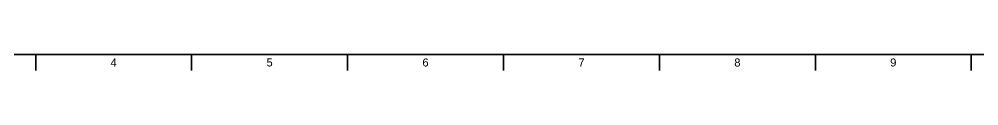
# Model space of a CAD drawing. Header units: millimetres. Extents: x 0 to 1189, y 0 to 841.
# Drawn here: x 156 to 455.7, y 5 to 10 of the extents above; entities that cross this region are included whole.
import ezdxf
from ezdxf.enums import TextEntityAlignment as Align

# ---------------------------------------------------------------- set-up
doc = ezdxf.new("R2010")
doc.units = ezdxf.units.MM
doc.header["$LTSCALE"] = 0.75
doc.layers.add('BORDER', color=7, linetype='Continuous', lineweight=35)
doc.styles.add('FusionTitle', font='arial.ttf')

# ---------------------------------------------------------------- blocks, each defined once
blk = doc.blocks.new('ISO_A0_SHEET')
at = {"layer": 'BORDER'}
for p, q in [((20, 10), (1179, 10)), ((161.125003, 10), (161.125003, 5)), ((209.833336, 10), (209.833336, 5)), ((258.541669, 10), (258.541669, 5)), ((307.250002, 10), (307.250002, 5)), ((355.958335, 10), (355.958335, 5)), ((404.666668, 10), (404.666668, 5)), ((453.375001, 10), (453.375001, 5))]:
    blk.add_line(p, q, dxfattribs=at)
at = {"layer": 'BORDER', "style": 'FusionTitle'}
for s, p in [('4', (185.479169, 7.5)), ('5', (234.187502, 7.5)), ('6', (282.895835, 7.5)), ('7', (331.604168, 7.5)), ('8', (380.312501, 7.5)), ('9', (429.020835, 7.5))]:
    blk.add_text(s, height=2.5, dxfattribs=at).set_placement(p, align=Align.MIDDLE)

msp = doc.modelspace()

# ---------------------------------------------------------------- block references
at = {"layer": 'BORDER'}
msp.add_blockref('ISO_A0_SHEET', (0, 0), dxfattribs=at)

doc.saveas('drawing.dxf')
